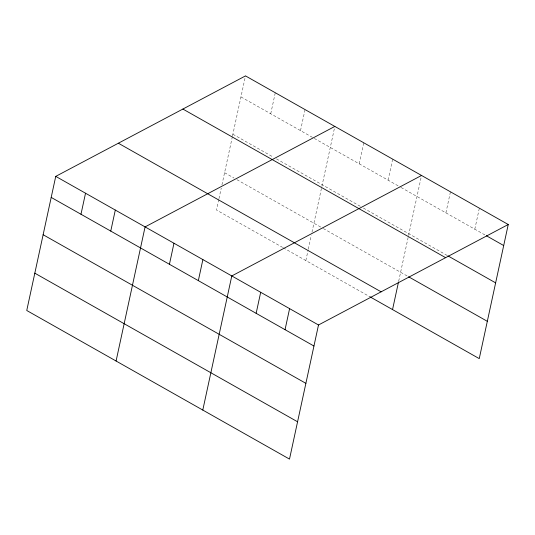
<?xml version="1.0" encoding="UTF-8"?>
<svg xmlns="http://www.w3.org/2000/svg" width="535" height="535" viewBox="0 0 535 535"><rect width="100%" height="100%" fill="white"/><g stroke="black" fill="none" stroke-linecap="round" stroke-linejoin="round"><path stroke-width="0.4" stroke-dasharray="2.67 2.01" d="M218.782 199.468L216.501 210.014L282.6 247.391M218.962 198.652L221.243 188.106M221.938 184.863L232.364 136.652M232.538 135.85L245.498 75.896M270.73 113.774L275.278 92.736M300.51 130.614L305.057 109.581M305.839 260.538L308.12 249.992M308.294 249.183L311.276 235.393M311.979 232.143L321.702 187.176M321.876 186.374L334.836 126.42M359.192 163.804L363.74 142.771M388.096 180.155L392.643 159.116M398.682 281.189L408.406 236.223M408.579 235.42L421.54 175.467M445.896 212.85L450.443 191.811M474.799 229.194L479.347 208.162M240.951 96.929L313.584 138.01M314.312 138.418L400.374 187.103M401.096 187.511L485.64 235.326M232.885 134.245L273.559 157.25M276.461 158.895L360.516 206.436M363.405 208.068L447.22 255.476M224.573 172.691L234.016 178.035M236.918 179.68L322.578 228.124M323.3 228.532L407.837 276.354M283.323 247.805L370.146 296.912"/><path stroke-width="0.8" d="M55.747 176.376L26.75 310.494L289.502 459.104L318.499 324.986L508.25 224.506L245.498 75.896L55.747 176.376L318.499 324.986M80.979 214.254L85.526 193.222M110.758 231.093L115.306 210.061M116.082 361.018L145.079 226.907L334.836 126.42M169.434 264.283L173.982 243.251M198.338 280.634L202.885 259.602M202.792 410.064L231.789 275.946L421.54 175.467M256.145 313.329L260.692 292.297M285.048 329.674L289.596 308.641M392.543 309.584L398.508 281.998M508.25 224.506L479.253 358.624L370.146 296.912M486.362 235.734L503.702 245.545M447.942 255.884L495.631 282.861M182.883 109.053L445.628 257.669M408.559 276.762L487.318 321.308M118.369 143.219L381.114 291.829M51.2 197.408L313.951 346.025M43.128 234.731L305.88 383.341M34.815 273.178L297.567 421.787"/></g></svg>
